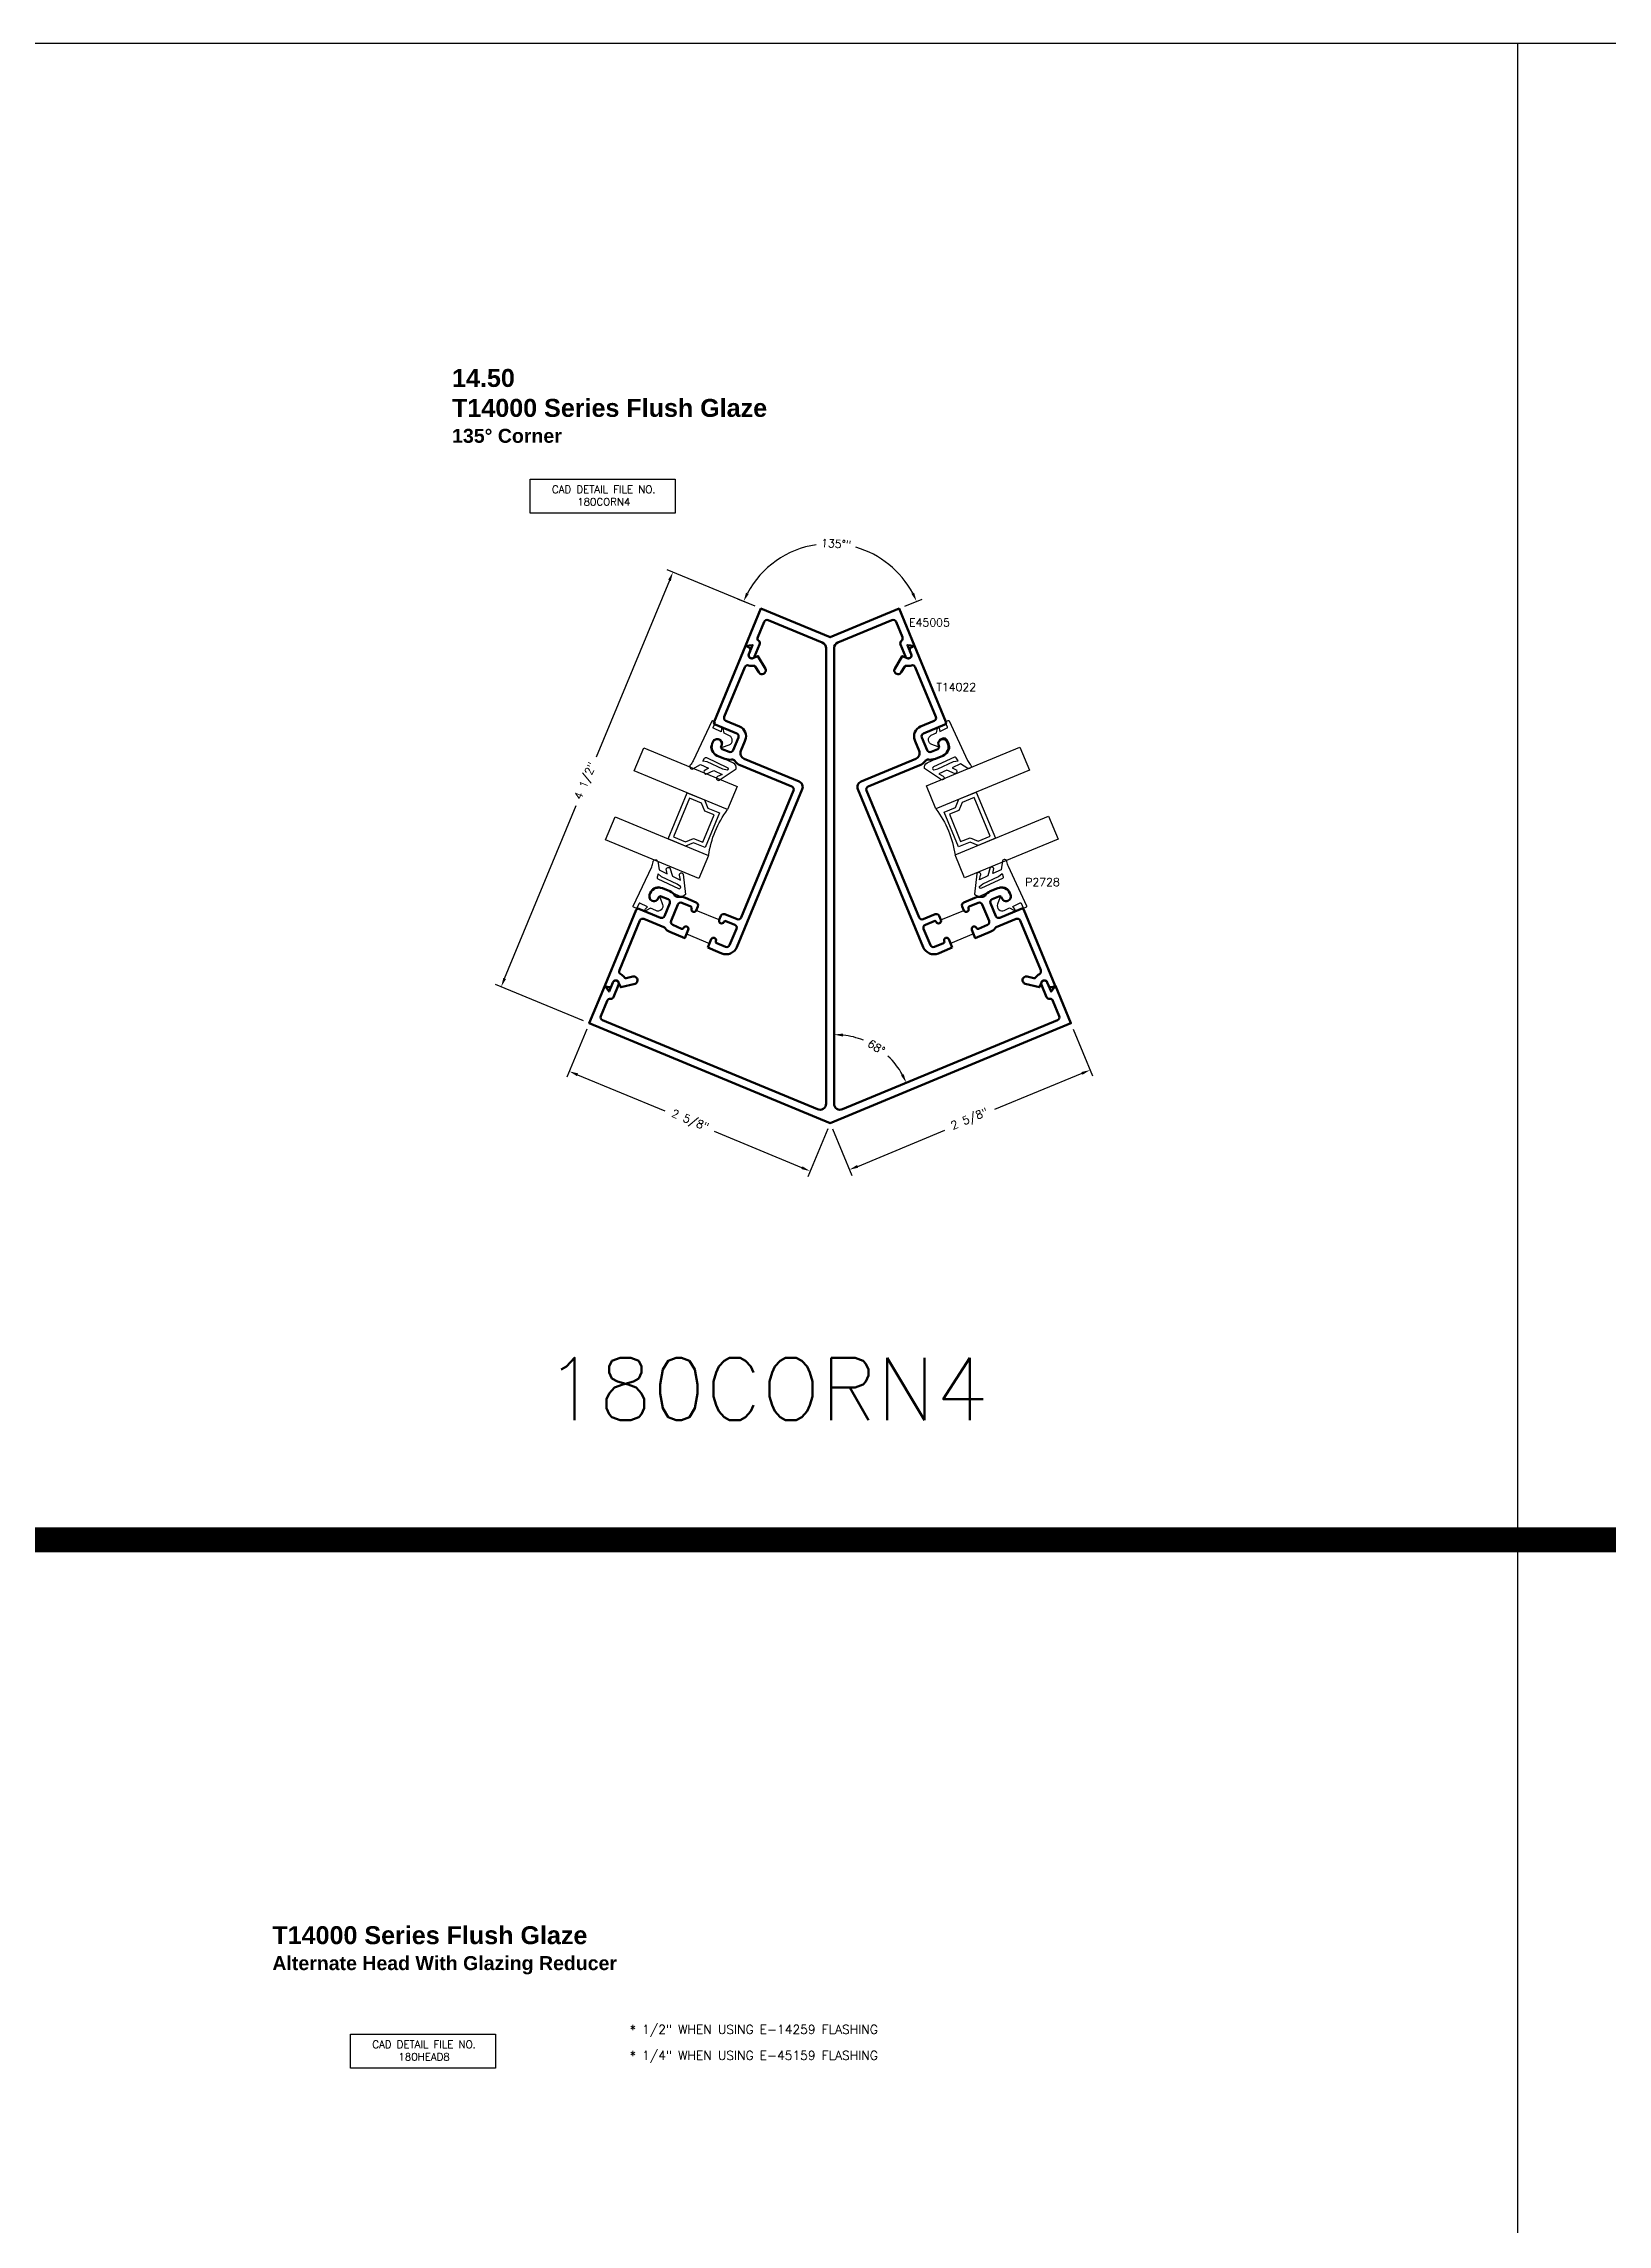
# Model space of a CAD drawing. Extents: x 0 to 152, y -15 to 75.
# Drawn here: x 31.69 to 47.37, y 53.02 to 74.88 of the extents above; entities that cross this region are included whole.
import ezdxf

# ---------------------------------------------------------------- set-up
doc = ezdxf.new("R2010")
doc.units = 0
doc.header["$MEASUREMENT"] = 0
doc.header["$PDMODE"] = 3
doc.layers.get('DEFPOINTS').update_dxf_attribs({"linetype": 'CONTINUOUS'})
for name, color, linetype in [('R-ANNO-DIMS', 3, 'CONTINUOUS'), ('R-ANNO-TEXT', 6, 'CONTINUOUS'), ('R-Det1', 4, 'CONTINUOUS'), ('R-Det2', 2, 'CONTINUOUS'), ('R-OTLN', 1, 'CONTINUOUS'), ('R-PAT1', 5, 'CONTINUOUS'), ('TITLE', 7, 'CONTINUOUS')]:
    doc.layers.add(name, color=color, linetype=linetype)
doc.styles.get("Standard").update_dxf_attribs({"font": 'simplex'})
doc.dimstyles.new('1X', dxfattribs={"dimtxt": 0.08, "dimasz": 0.09, "dimexe": 0.0625, "dimexo": 0.0625, "dimgap": 0.062, "dimtad": 0, "dimdec": 5, "dimzin": 4, "dimdsep": 46, "dimlunit": 5, "dimtxsty": 'Standard', "dimcen": 0, "dimclrd": 256, "dimclre": 256, "dimclrt": 256, "dimadec": 0, "dimazin": 1, "dimtfac": 1, "dimtdec": 5, "dimtofl": 0, "dimtmove": 0, "dimatfit": 3, "dimfxl": 1, "dimfrac": 2, "dimtolj": 1, "dimtzin": 4, "dimarcsym": 0})

# ---------------------------------------------------------------- blocks, each defined once
blk = doc.blocks.new('*D0')
at = {"layer": 'DEFPOINTS', "color": 0}
for p in [(41.993, 65.058), (39.578, 64.058), (39.771, 63.59)]:
    blk.add_point(p, dxfattribs=at)
at = {"layer": 'R-ANNO-DIMS', "lineweight": -2}
for p, q in [((42.016, 65), (42.21, 64.532)), ((42.103, 64.556), (41.228, 64.193)), ((39.601, 64), (39.795, 63.532)), ((39.855, 63.624), (40.73, 63.987))]:
    blk.add_line(p, q, dxfattribs=at)
at = {"layer": 'R-ANNO-DIMS'}
for points in [[(42.097, 64.569), (42.109, 64.542), (42.186, 64.59)], [(39.849, 63.638), (39.86, 63.61), (39.771, 63.59)]]:
    blk.add_solid(points, dxfattribs=at)
at = {"layer": 'R-ANNO-DIMS', "insert": (40.979, 64.09), "char_height": 0.08, "attachment_point": 5, "rotation": 22.5}
blk.add_mtext('\\A1;2 5/8"', dxfattribs=at)
blk = doc.blocks.new('*D1')
at = {"layer": 'DEFPOINTS', "color": 0}
for p in [(38.885, 69.215), (36.28, 65.424), (37.163, 65.058)]:
    blk.add_point(p, dxfattribs=at)
at = {"layer": 'R-ANNO-DIMS', "lineweight": -2}
for p, q in [((38.827, 69.239), (37.944, 69.605)), ((37.968, 69.498), (37.233, 67.725)), ((36.314, 65.507), (37.033, 67.24)), ((37.105, 65.082), (36.222, 65.447))]:
    blk.add_line(p, q, dxfattribs=at)
at = {"layer": 'R-ANNO-DIMS'}
for points in [[(37.954, 69.504), (37.981, 69.492), (38.002, 69.581)], [(36.301, 65.512), (36.328, 65.501), (36.28, 65.424)]]:
    blk.add_solid(points, dxfattribs=at)
at = {"layer": 'R-ANNO-DIMS', "insert": (37.133, 67.483), "char_height": 0.08, "attachment_point": 5, "rotation": 67.5}
blk.add_mtext('\\A1;4 1/2"', dxfattribs=at)
blk = doc.blocks.new('*D2')
at = {"layer": 'DEFPOINTS', "color": 0}
for p in [(37.163, 65.058), (39.578, 64.058), (39.378, 63.576)]:
    blk.add_point(p, dxfattribs=at)
at = {"layer": 'R-ANNO-DIMS', "lineweight": -2}
for p, q in [((37.139, 65), (36.939, 64.519)), ((37.046, 64.542), (37.921, 64.179)), ((39.295, 63.61), (38.42, 63.973)), ((39.554, 64), (39.354, 63.518))]:
    blk.add_line(p, q, dxfattribs=at)
at = {"layer": 'R-ANNO-DIMS'}
for points in [[(37.052, 64.556), (37.04, 64.528), (36.963, 64.576)], [(39.301, 63.624), (39.289, 63.597), (39.378, 63.576)]]:
    blk.add_solid(points, dxfattribs=at)
at = {"layer": 'R-ANNO-DIMS', "insert": (38.171, 64.076), "char_height": 0.08, "attachment_point": 5, "rotation": 337.5}
blk.add_mtext('\\A1;2 5/8"', dxfattribs=at)
blk = doc.blocks.new('*D110')
at = {"layer": 'DEFPOINTS', "color": 0}
for p in [(39.218, 69.795), (38.885, 69.215), (40.27, 69.215), (39.578, 68.928), (39.578, 68.928)]:
    blk.add_point(p, dxfattribs=at)
at = {"layer": 'R-ANNO-DIMS', "linetype": 'ByBlock'}
for p, q in [((38.827, 69.239), (38.653, 69.311)), ((40.328, 69.239), (40.502, 69.311))]:
    blk.add_line(p, q, dxfattribs=at)
for start, end in [(98.5056, 152.0028), (27.9972, 74.0015)]:
    blk.add_arc((39.578, 68.928), 0.938, start, end, dxfattribs=at)
at = {"layer": 'R-ANNO-DIMS'}
for points in [[(38.763, 69.363), (38.735, 69.375), (38.711, 69.288)], [(40.42, 69.375), (40.393, 69.363), (40.445, 69.288)]]:
    blk.add_solid(points, dxfattribs=at)
at = {"layer": 'R-ANNO-DIMS', "insert": (39.639, 69.865), "char_height": 0.08, "attachment_point": 5, "rotation": 356.2536}
blk.add_mtext('\\A1;135°"', dxfattribs=at)
blk = doc.blocks.new('*D134')
at = {"layer": 'DEFPOINTS', "color": 0}
for p in [(39.618, 66.285), (41.859, 65.089), (40.172, 64.715), (39.618, 64.254), (39.703, 64.196)]:
    blk.add_point(p, dxfattribs=at)
at = {"layer": 'R-ANNO-DIMS', "linetype": 'ByBlock'}
for start, end in [(67.9674, 83.4187), (29.0813, 46.5295)]:
    blk.add_arc((39.618, 64.161), 0.784, start, end, dxfattribs=at)
at = {"layer": 'R-ANNO-DIMS'}
for points in [[(39.707, 64.925), (39.708, 64.955), (39.618, 64.945)], [(40.316, 64.548), (40.289, 64.535), (40.342, 64.461)]]:
    blk.add_solid(points, dxfattribs=at)
at = {"layer": 'R-ANNO-DIMS', "insert": (40.042, 64.82), "char_height": 0.08, "attachment_point": 5, "rotation": 327.2485}
blk.add_mtext('\\A1;68°', dxfattribs=at)
blk = doc.blocks.new('P2728 gasket')
at = {"layer": 'R-Det2'}
blk.add_lwpolyline([(86.461, 33.362), (86.567, 33.537, 0.301952), (86.52, 33.577), (86.32, 33.577, -0.414214), (86.24, 33.657), (86.24, 33.695, -0.388879), (86.276, 33.735), (86.292, 33.736, -0.440011), (86.336, 33.696), (86.336, 33.682, 0.668179), (86.353, 33.675), (86.401, 33.724, 0.668179), (86.366, 33.809), (86.307, 33.809), (86.279, 33.849, 0.836323), (86.264, 33.842), (86.273, 33.809), (86.189, 33.809, -0.414214), (86.183, 33.815), (86.183, 33.865, 0.414214), (86.177, 33.871), (86.149, 33.871, 0.414214), (86.143, 33.865), (86.143, 33.427, -0.083245), (86.135, 33.378), (86.135, 33.378)], format="xyb", dxfattribs=at)
at = {"layer": 'R-Det2', "lineweight": 25}
blk.add_lwpolyline([(86.235, 33.499, -0.372312), (86.249, 33.512), (86.48, 33.512, -0.668179), (86.49, 33.486), (86.448, 33.478), (86.274, 33.478), (86.23, 33.465)], format="xyb", close=True, dxfattribs=at)
at = {"layer": 'R-Det2'}
for points in [[(86.174, 33.352), (86.223, 33.426), (86.314, 33.426), (86.283, 33.384)], [(86.313, 33.359), (86.371, 33.426), (86.462, 33.426), (86.431, 33.388)]]:
    blk.add_lwpolyline(points, dxfattribs=at)
at = {"layer": 'R-Det2', "ltscale": 0.1}
for centre, radius, start, end in [((86.157, 33.369), 0.0237, 157.7655, 314.5007), ((86.313, 33.388), 0.0297, 188.4603, 270), ((86.446, 33.375), 0.0199, 139.7022, 319.7022)]:
    blk.add_arc(centre, radius, start, end, dxfattribs=at)

msp = doc.modelspace()

# ---------------------------------------------------------------- linework, layer by layer
at = {"layer": 'R-ANNO-TEXT'}
for points in [[(36.5722865, 70.5136805), (38.0237665, 70.5136805), (38.0237665, 70.1716176), (36.5722865, 70.1716176)], [(34.770299, 54.9251362), (36.221779, 54.9251362), (36.221779, 54.5830733), (34.770299, 54.5830733)]]:
    msp.add_lwpolyline(points, close=True, dxfattribs=at)
at = {"layer": 'R-Det1', "lineweight": 50}
for points in [[(38.3519819, 65.8165207), (38.453689, 65.7743922), (38.4918501, 65.7585854, 0.4142135624), (38.6434114, 65.8213641), (39.298948, 67.4039694, 0.4150009834), (39.2664762, 67.4823632), (38.7176918, 67.7096771, -0.4145170493), (38.6841376, 67.790684), (38.7231713, 67.8849198), (38.7273809, 67.8950824, 0.414151258), (38.6700141, 68.0335781), (38.5332799, 68.0902152, -0.4133333333), (38.517044, 68.1294121), (38.7235783, 68.6280299, -0.3842927381), (38.7612335, 68.6457703, 0.1250270914), (38.8122702, 68.6430309, -0.3082190999), (38.8279695, 68.6359868), (38.8635483, 68.5763303, 0.6157428407), (38.9304074, 68.5812164), (38.931632, 68.5841728, 0.2391768851), (38.9296123, 68.6119609), (38.8537388, 68.738964), (38.80422, 68.7184527, -0.667873573), (38.7637276, 68.7589296), (38.7759735, 68.7884937, 0.4161327233), (38.7591964, 68.8289972), (38.7305561, 68.8408604), (38.415225, 68.0795836, 0.4142135624), (38.4260489, 68.0534524), (38.6413128, 67.9642871, -0.4161327233), (38.6580899, 67.9237837), (38.6048969, 67.7953644, -0.4129032258), (38.5643934, 67.7785873), (38.4960264, 67.8069059, -0.4142135624), (38.4852024, 67.8330372), (38.488417, 67.8407978, 1.0118394562), (38.4029171, 67.8774036), (38.3966029, 67.8621596, 0.4139789032), (38.4469341, 67.7406492), (38.5211216, 67.7099197, 0.1438656715), (38.5910989, 67.7024738, -0.2925397147), (38.6220489, 67.6896539, 0.1430626198), (38.6767953, 67.6454376), (39.1952765, 67.4306756, -0.4161327233), (39.2120536, 67.3901722), (38.6854812, 66.118914, -0.4129032258), (38.6449777, 66.1021369), (38.5241285, 66.1511123, 0.4142135624), (38.483625, 66.1343353), (38.466787, 66.0936846, 0.4142135624), (38.4803169, 66.0610205, 0.4142135624), (38.5129809, 66.0745504, -0.4142135624), (38.5325794, 66.0826683), (38.6221957, 66.045548, -0.4142135624), (38.6389728, 66.0050446), (38.5708551, 65.840594, -0.4142135624), (38.5303517, 65.823817), (38.4407354, 65.8609372, -0.4142135624), (38.4326174, 65.8805357, 0.4142135624), (38.4190875, 65.9131998, 0.4142135624), (38.3864234, 65.8996699)], [(40.8030734, 65.8165207), (40.7013664, 65.7743922), (40.6632052, 65.7585854, -0.4142135624), (40.5116439, 65.8213641), (39.8561074, 67.4039694, -0.4150009834), (39.8885791, 67.4823632), (40.4373636, 67.7096771, 0.4145170493), (40.4709177, 67.790684), (40.431884, 67.8849198), (40.4276745, 67.8950824, -0.414151258), (40.4850413, 68.0335781), (40.6217755, 68.0902152, 0.4133333333), (40.6380114, 68.1294121), (40.4314771, 68.6280299, 0.3842927381), (40.3938218, 68.6457703, -0.1250270914), (40.3427852, 68.6430309, 0.3082190999), (40.3270858, 68.6359868), (40.2915071, 68.5763303, -0.6157428407), (40.2246479, 68.5812164), (40.2234234, 68.5841728, -0.2391768851), (40.225443, 68.6119609), (40.3013166, 68.738964), (40.3508353, 68.7184527, 0.667873573), (40.3913278, 68.7589296), (40.3790819, 68.7884937, -0.4161327233), (40.395859, 68.8289972), (40.4244993, 68.8408604), (40.7398304, 68.0795836, -0.4142135624), (40.7290065, 68.0534524), (40.5137426, 67.9642871, 0.4161327233), (40.4969655, 67.9237837), (40.5501585, 67.7953644, 0.4129032258), (40.5906619, 67.7785873), (40.659029, 67.8069059, 0.4142135624), (40.6698529, 67.8330372), (40.6666384, 67.8407978, -1.0118394562), (40.7521382, 67.8774036), (40.7584525, 67.8621596, -0.4139789032), (40.7081213, 67.7406492), (40.6339337, 67.7099197, -0.1438656715), (40.5639565, 67.7024738, 0.2925397147), (40.5330065, 67.6896539, -0.1430626198), (40.47826, 67.6454376), (39.9597789, 67.4306756, 0.4161327233), (39.9430018, 67.3901722), (40.4695742, 66.118914, 0.4129032258), (40.5100776, 66.1021369), (40.6309269, 66.1511123, -0.4142135624), (40.6714303, 66.1343353), (40.6882684, 66.0936846, -0.4142135624), (40.6747385, 66.0610205, -0.4142135624), (40.6420744, 66.0745504, 0.4142135624), (40.622476, 66.0826683), (40.5328597, 66.045548, 0.4142135624), (40.5160826, 66.0050446), (40.5842003, 65.840594, 0.4142135624), (40.6247037, 65.823817), (40.71432, 65.8609372, 0.4142135624), (40.722438, 65.8805357, -0.4142135624), (40.7359679, 65.9131998, -0.4142135624), (40.7686319, 65.8996699)]]:
    msp.add_lwpolyline(points, format="xyb", close=True, dxfattribs=at)
for points in [[(37.9713436, 65.9741863), (38.121012, 65.9121916), (38.1554536, 65.9953407, 0.4142135624), (38.1419236, 66.0280048, 0.4142135624), (38.1092596, 66.0144749, -0.4142135624), (38.0896611, 66.006357), (38.0000448, 66.0434772, -0.4142135624), (37.9832677, 66.0839807), (38.0513854, 66.2484313, -0.4142135624), (38.0918888, 66.2652083), (38.1815052, 66.228088, -0.4142135624), (38.1896231, 66.2084896, 0.4142135624), (38.203153, 66.1758255, 0.4142135624), (38.2358171, 66.1893554), (38.2526551, 66.2300061, 0.4142135794), (38.2358781, 66.2705096), (38.1264966, 66.3168988), (38.1264966, 66.3168988, 0.1444870806), (38.0565576, 66.3244371, -0.2925397147), (38.0256076, 66.337257, 0.1452865705), (37.9708228, 66.381381), (37.8966353, 66.4121105, 0.4150537634), (37.775125, 66.3617792), (37.7688107, 66.3465352, 1.0129010917), (37.8551907, 66.3120543), (37.858367, 66.3197225, -0.4142135624), (37.8844982, 66.3305464), (37.9528653, 66.3022279, -0.4161327233), (37.9696424, 66.2617244), (37.9164494, 66.1333051, -0.4129032258), (37.875946, 66.1165281), (37.660682, 66.2056933, 0.4142135624), (37.6345508, 66.1948694), (37.3192196, 65.4335927), (37.3478599, 65.4217295, 0.4129032258), (37.3883633, 65.4385065), (37.4006092, 65.4680707, -0.6690389661), (37.4579015, 65.4681521), (37.4783745, 65.418541), (37.6218682, 65.4547874, 0.2383281561), (37.6429073, 65.4729161), (37.6441701, 65.4759649, 0.6157428407), (37.6003485, 65.5266964), (37.5330071, 65.5096708, -0.3082190999), (37.516925, 65.5157911, 0.1213374475), (37.4788996, 65.5499423, -0.3842927381), (37.4648177, 65.589113), (37.6713136, 66.0876384, -0.4164105801), (37.7104861, 66.1038845), (37.9106056, 66.0209923, -0.1327057146), (37.9234142, 66.0111216, 0.1327057146), (37.9713436, 65.9741863), (38.019305, 65.95432)], [(41.1837118, 65.9741863), (41.0340433, 65.9121916), (40.9996018, 65.9953407, -0.4142135624), (41.0131317, 66.0280048, -0.4142135624), (41.0457958, 66.0144749, 0.4142135624), (41.0653942, 66.006357), (41.1550106, 66.0434772, 0.4142135624), (41.1717876, 66.0839807), (41.10367, 66.2484313, 0.4142135624), (41.0631665, 66.2652083), (40.9735502, 66.228088, 0.4142135624), (40.9654323, 66.2084896, -0.4142135624), (40.9519024, 66.1758255, -0.4142135624), (40.9192383, 66.1893554), (40.9024002, 66.2300061, -0.4142135794), (40.9191773, 66.2705096), (41.0285588, 66.3168988), (41.0285588, 66.3168988, -0.1444870806), (41.0984978, 66.3244371, 0.2925397147), (41.1294478, 66.337257, -0.1452865705), (41.1842325, 66.381381), (41.2584201, 66.4121105, -0.4150537634), (41.3799304, 66.3617792), (41.3862447, 66.3465352, -1.0129010917), (41.2998647, 66.3120543), (41.2966884, 66.3197225, 0.4142135624), (41.2705571, 66.3305464), (41.2021901, 66.3022279, 0.4161327233), (41.185413, 66.2617244), (41.238606, 66.1333051, 0.4129032258), (41.2791094, 66.1165281), (41.4943734, 66.2056933, -0.4142135624), (41.5205046, 66.1948694), (41.8358358, 65.4335927), (41.8071955, 65.4217295, -0.4129032258), (41.766692, 65.4385065), (41.7544462, 65.4680707, 0.6690389661), (41.6971539, 65.4681521), (41.6766808, 65.418541), (41.5331871, 65.4547874, -0.2383281561), (41.5121481, 65.4729161), (41.5108852, 65.4759649, -0.6157428407), (41.5547068, 65.5266964), (41.6220483, 65.5096708, 0.3082190999), (41.6381304, 65.5157911, -0.1213374475), (41.6761557, 65.5499423, 0.3842927381), (41.6902377, 65.589113), (41.4837417, 66.0876384, 0.4164105801), (41.4445693, 66.1038845), (41.2444498, 66.0209923, 0.1327057146), (41.2316411, 66.0111216, -0.1327057146), (41.1837118, 65.9741863), (41.1357504, 65.95432)]]:
    msp.add_lwpolyline(points, format="xyb", dxfattribs=at)
at = {"layer": 'R-Det2'}
for points in [[(38.3589326, 66.7389853), (38.2632617, 66.5080155), (37.3263705, 66.8960885), (37.4220413, 67.1270584), (37.9542733, 66.9066007), (38.145615, 67.3685404), (37.6133831, 67.5889981), (37.7090539, 67.819968), (38.6459451, 67.431895), (38.5502743, 67.2009251), (38.145615, 67.3685404), (38.3193044, 67.296596), (38.3528585, 67.2155891), (38.4683435, 67.1677536), (38.3244545, 66.8203749), (38.2089696, 66.8682104), (38.1279627, 66.8346562), (37.9542733, 66.9066007), (38.3589325, 66.7389853, -0.1233101835), (38.5502743, 67.2009251, 0.8755579354)], [(40.6394163, 67.2076298), (40.5437455, 67.4385997), (41.4806368, 67.8266727), (41.5763076, 67.5957028), (41.0440756, 67.3752451), (41.2354174, 66.9133054), (41.7676493, 67.1337631), (41.8633202, 66.9027932), (40.926429, 66.5147201), (40.8307581, 66.74569), (41.2354174, 66.9133054), (41.061728, 66.8413609), (40.9807211, 66.874915), (40.8652362, 66.8270796), (40.7213472, 67.1744583), (40.8368321, 67.2222937), (40.8703863, 67.3033006), (41.0440756, 67.3752451), (40.6394164, 67.2076298, -0.1233101835), (40.8307581, 66.74569, 0.8755579354)]]:
    msp.add_lwpolyline(points, format="xyb", dxfattribs=at)
for points in [[(38.0065358, 66.9282485), (38.1279627, 66.8779519), (38.2089696, 66.911506), (38.3028067, 66.8726374), (38.416081, 67.1461058), (38.3222439, 67.1849744), (38.2886897, 67.2659813), (38.1672629, 67.3162779), (38.0065358, 66.9282485)], [(41.0224278, 67.3229826), (40.901001, 67.272686), (40.8674468, 67.1916791), (40.7736097, 67.1528105), (40.886884, 66.8793421), (40.9807211, 66.9182107), (41.061728, 66.8846566), (41.1831548, 66.9349532), (41.0224278, 67.3229826)]]:
    msp.add_lwpolyline(points, dxfattribs=at)
at = {"layer": 'R-OTLN', "lineweight": 50}
msp.add_lwpolyline([(40.2390048, 69.08227), (40.3026742, 68.9285584, -0.3350128188), (40.2932955, 68.8924054, 0.3350128188), (40.2839167, 68.8562524), (40.3340482, 68.7352242, 0.4142135624), (40.3745517, 68.7184471, 0.4142135624), (40.3913288, 68.7589506), (40.353683, 68.8498354), (40.4258068, 68.8403402), (40.2704373, 69.2154353), (39.5775277, 68.9284227), (38.884618, 69.2154353), (38.7292486, 68.8403402), (38.8013723, 68.8498354), (38.7637266, 68.7589506, 0.4142135624), (38.7805037, 68.7184471, 0.4142135624), (38.8210071, 68.7352242), (38.8711387, 68.8562524, 0.3350128188), (38.8617599, 68.8924054, -0.3350128188), (38.8523811, 68.9285584), (38.9160505, 69.08227, -0.4142135624), (38.956554, 69.099047), (39.4992541, 68.8742533, -0.3033466836), (39.5375277, 68.8169728), (39.5375277, 66.28529), (39.5375277, 64.2536073, -0.534511136), (39.4518013, 64.1963267), (37.2957079, 65.0894099, -0.4142135624), (37.2789308, 65.1299133), (37.3426002, 65.2836249, -0.3350128188), (37.374796, 65.3025571, 0.3350128188), (37.4069919, 65.3214893), (37.4571234, 65.4425176, 0.4142135624), (37.4403463, 65.483021, 0.4142135624), (37.3998428, 65.4662439), (37.3621971, 65.3753591), (37.3179121, 65.4330725), (37.1625426, 65.0579774), (39.5775277, 64.0576578), (41.9925128, 65.0579774), (41.8371433, 65.4330725), (41.7928583, 65.3753591), (41.7552125, 65.4662439, 0.4142135624), (41.7147091, 65.483021, 0.4142135624), (41.697932, 65.4425176), (41.7480635, 65.3214893, 0.3350128188), (41.7802593, 65.3025571, -0.3350128188), (41.8124552, 65.2836249), (41.8761246, 65.1299133, -0.4142135624), (41.8593475, 65.0894099), (39.7032541, 64.1963267, -0.534511136), (39.6175277, 64.2536073), (39.6175277, 66.28529), (39.6175277, 68.8169728, -0.3033466836), (39.6558013, 68.8742533), (40.1985014, 69.099047, -0.4142135624)], format="xyb", close=True, dxfattribs=at)
at = {"layer": 'R-PAT1'}
for points in [[(38.466787, 66.0936846), (38.2358171, 66.1893554, -0.4142135624), (38.203153, 66.1758255, -0.4142135624), (38.1896231, 66.2084896, 0.4142135624), (38.1815052, 66.228088), (38.0918888, 66.2652083, 0.4142135624), (38.0513854, 66.2484313), (37.9832677, 66.0839807, 0.4142135624), (38.0000448, 66.0434772), (38.0896611, 66.006357, 0.4142135624), (38.1092596, 66.0144749, -1), (38.1554536, 65.9953407), (38.1382328, 65.9537661), (38.3692027, 65.8580953), (38.3864234, 65.8996699, -1), (38.4326174, 65.8805357, 0.4142135624), (38.4407354, 65.8609372), (38.5303517, 65.823817, 0.4142135624), (38.5708551, 65.840594), (38.6389728, 66.0050446, 0.4142135624), (38.6221957, 66.045548), (38.5325794, 66.0826683, 0.4142135624), (38.5129809, 66.0745504, -1), (38.466787, 66.0936846, -5.0273394921)], [(40.6882684, 66.0936846), (40.9192383, 66.1893554, 0.4142135624), (40.9519024, 66.1758255, 0.4142135624), (40.9654323, 66.2084896, -0.4142135624), (40.9735502, 66.228088), (41.0631665, 66.2652083, -0.4142135624), (41.10367, 66.2484313), (41.1717876, 66.0839807, -0.4142135624), (41.1550106, 66.0434772), (41.0653942, 66.006357, -0.4142135624), (41.0457958, 66.0144749, 1), (40.9996018, 65.9953407), (41.0168226, 65.9537661), (40.7858527, 65.8580953), (40.7686319, 65.8996699, 1), (40.722438, 65.8805357, -0.4142135624), (40.71432, 65.8609372), (40.6247037, 65.823817, -0.4142135624), (40.5842003, 65.840594), (40.5160826, 66.0050446, -0.4142135624), (40.5328597, 66.045548), (40.622476, 66.0826683, -0.4142135624), (40.6420744, 66.0745504, 1), (40.6882684, 66.0936846, 5.0273394921)]]:
    msp.add_lwpolyline(points, format="xyb", dxfattribs=at)
at = {"layer": 'TITLE'}
for p, q in [((133.9080005, 74.8789502), (5.25, 74.8789502)), ((46.4693335, 74.8789502), (46.4693335, -0.1210498))]:
    msp.add_line(p, q, dxfattribs=at)
at = {"layer": 'TITLE', "const_width": 0.25}
msp.add_lwpolyline([(0.25, 59.8789502), (138.9080005, 59.8789502)], dxfattribs=at)

# ---------------------------------------------------------------- block references
at = {"layer": 'R-Det2'}
for p, rotation in [((-53.9934395, 73.7990511), 334.9999999999999), ((105.3103188, 133.3311936), 205)]:
    msp.add_blockref('P2728 gasket', p, dxfattribs=dict(at, rotation=rotation))
at = {"layer": 'R-Det2', "xscale": -1}
for p, rotation in [((133.154785, 73.8034774), 24.99999999999999), ((-26.1555558, 133.3285989), 154.9999999999999)]:
    msp.add_blockref('P2728 gasket', p, dxfattribs=dict(at, rotation=rotation))

# ---------------------------------------------------------------- texts
at = {"layer": 'R-ANNO-TEXT', "color": 6}
for s, p in [('* 1/2" WHEN USING E-14259 FLASHING', (37.5691471, 54.9268686)), ('* 1/4" WHEN USING E-45159 FLASHING', (37.5691471, 54.666306))]:
    msp.add_text(s, height=0.09, dxfattribs=at).set_placement(p)
at = {"layer": 'R-ANNO-TEXT', "char_height": 0.075, "width": 1.875, "attachment_point": 2}
for s, insert in [('CAD DETAIL FILE NO.\\P180CORN4', (37.3089688, 70.4480977)), ('CAD DETAIL FILE NO.\\P180HEAD8', (35.5069813, 54.8595534))]:
    msp.add_mtext(s, dxfattribs=dict(at, insert=insert))
at = {"layer": 'R-ANNO-TEXT', "char_height": 0.08, "attachment_point": 4}
for s, insert in [('E45005', (40.3704371, 69.0756724)), ('\\A1;T14022', (40.6444034, 68.4290873)), ('\\A1;P2728', (41.5345065, 66.4741758))]:
    msp.add_mtext(s, dxfattribs=dict(at, insert=insert))
at = {"layer": 'TITLE'}
msp.add_text('180CORN4', height=0.625, dxfattribs=at).set_placement((36.7214685, 61.0800816))
at = {"layer": 'TITLE', "char_height": 0.18, "width": 7.44, "attachment_point": 1}
for s, insert in [('{\\fArial|b1|i0|c0|p34;14.50\\PT14000 Series Flush Glaze\\P\\H0.7778x;135° Corner}', (35.7878951, 71.6173432, 6.2106922)), ('{\\fArial|b1|i0|c0|p34;\\PT14000 Series Flush Glaze\\P\\H0.7778x;Alternate Head With Glazing Reducer}', (33.9859076, 56.3066241, 6.2106922))]:
    msp.add_mtext(s, dxfattribs=dict(at, insert=insert))

# ---------------------------------------------------------------- dimensions: what is measured, and where the dimension line sits
at = {"layer": 'R-ANNO-DIMS'}
for base, line1, line2, override, picture, middle in [((39.2184141, 69.7953995), ((39.5775277, 68.9284227), (38.884618, 69.2154353)), ((40.2704373, 69.2154353), (39.5775277, 68.9284227)), {"dimdec": 0, "dimpost": '"', "dimadec": 0, "dimazin": 1, "dimarcsym": 1}, '*D110', (39.6388445, 69.8648263)), ((40.1718704, 64.7151604), ((41.8593475, 65.0894099), (39.7032541, 64.1963267)), ((39.6175277, 64.2536073), (39.6175277, 66.28529)), {"dimdec": 0, "dimpost": '', "dimadec": 0, "dimazin": 1, "dimarcsym": 1}, '*D134', (40.041647, 64.8201464))]:
    dim = msp.add_angular_dim_2l(base=base, line1=line1, line2=line2, dimstyle='1X', override=override, dxfattribs=at)
    dim.commit()
    dim.dimension.update_dxf_attribs({"geometry": picture, "text_midpoint": middle, "dimtype": 162})
dim = msp.add_linear_dim(base=(36.2799203, 65.4235715), p1=(38.884618, 69.2154353), p2=(37.1625426, 65.0579774), angle=247.5, text='4 1/2"', dimstyle='1X', override={"dimpost": '"'}, dxfattribs=at)
dim.commit()
dim.dimension.update_dxf_attribs({"geometry": '*D1', "text_midpoint": (37.1327768, 67.4825492), "dimtype": 161})
for p1, distance, picture, middle in [((37.1625426, 65.0579774), -0.5214095, '*D2', (38.1705004, 64.076098)), ((41.9925128, 65.0579774), 0.5064885, '*D0', (40.978845, 64.0898832))]:
    dim = msp.add_aligned_dim(p1=p1, p2=(39.5775277, 64.0576578), distance=distance, dimstyle='1X', override={"dimpost": '"'}, dxfattribs=at)
    dim.commit()
    dim.dimension.update_dxf_attribs({"geometry": picture, "text_midpoint": middle})

doc.saveas('drawing.dxf')
